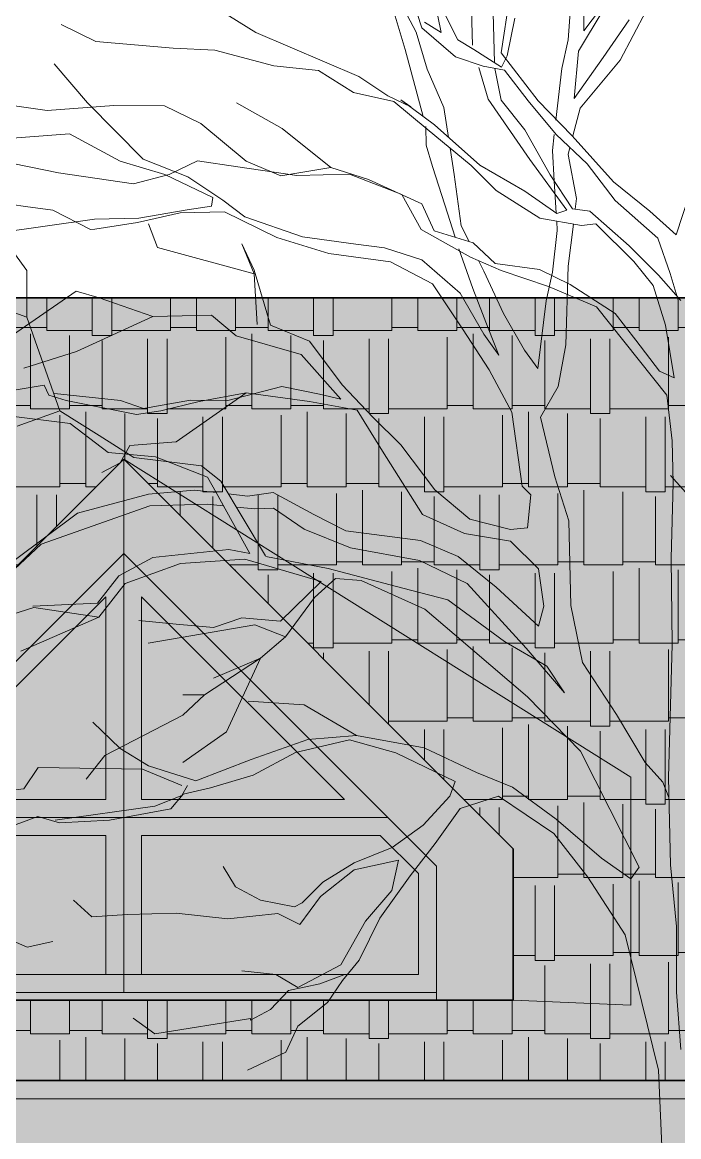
# Model space of a CAD drawing. Header units: millimetres. Extents: x -2481 to 9238, y -476 to 10647.
# Drawn here: x 5877.6 to 6133.7, y 8707.6 to 9142.4 of the extents above; entities that cross this region are included whole.
import ezdxf

# ---------------------------------------------------------------- set-up
doc = ezdxf.new("R2010")
doc.units = ezdxf.units.MM
for name, color, linetype, lineweight in [('A-ELEWACJA CIENKA', 11, 'Continuous', 13), ('A-RYS ELEWACJI', 30, 'Continuous', 35), ('B-CIENIE', 251, 'Continuous', 0), ('B-DACHÓWKA', 250, 'Continuous', 0), ('B-materiały', 9, 'Continuous', 0), ('B-SZKŁO', 153, 'Continuous', 0)]:
    doc.layers.add(name, color=color, linetype=linetype, lineweight=lineweight)
doc.layers.add('bowe drewno', color=7, linetype='Continuous', true_color=0x51432a)

# ---------------------------------------------------------------- blocks, each defined once
blk = doc.blocks.new('A$C2EBD462E')
at = {"layer": 'B-materiały'}
for p, q in [((-157.32, 690.06), (-162.84, 717.45)), ((-266.91, 713.38), (-229.54, 690.06)), ((-178.14, 711.16), (-167, 690.21)), ((-101.6, 710.84), (-101.66, 690.73)), ((-164.81, 691.94), (-169.66, 706.9)), ((-145.09, 685.17), (-145.68, 708.62)), ((-130.02, 707.9), (-133.84, 682.1)), ((-171.3, 683.4), (-175.57, 697.82)), ((-156.61, 698.85), (-150.73, 687.27)), ((-137.02, 697.66), (-136.54, 678.36)), ((-131.58, 681.04), (-128.59, 695.64)), ((-107.71, 687.23), (-106.9, 699.54)), ((-94.04, 698.74), (-103.69, 682.86)), ((-101.66, 690.73), (-95.17, 699.27)), ((-77.27, 698.6), (-87.4, 679.35)), ((-292.05, 686.52), (-305.5, 693.22)), ((-151.68, 680.54), (-164.81, 691.94)), ((-163.84, 694.13), (-157.32, 690.06)), ((-94.13, 680.3), (-83.89, 695.08)), ((-229.54, 690.06), (-189.47, 672.89)), ((-167, 690.21), (-162.73, 675.79)), ((-150.73, 687.27), (-144.49, 683.51)), ((-110.22, 675.99), (-107.71, 687.23)), ((-261.82, 683.92), (-292.05, 686.52)), ((-245.6, 683.21), (-261.82, 683.92)), ((-222.54, 677.09), (-245.6, 683.21)), ((-164.33, 657.33), (-171.3, 683.4)), ((-144.49, 683.51), (-133.7, 676.52)), ((-103.69, 682.86), (-105.46, 664.38)), ((-140.97, 676.9), (-151.68, 680.54)), ((-133.84, 682.1), (-119.41, 663.47)), ((-133.7, 676.52), (-131.58, 681.04)), ((-105.46, 664.38), (-94.13, 680.3)), ((-87.4, 679.35), (-103.13, 660.53)), ((-308.28, 677.86), (-295.24, 662.67)), ((-205.18, 675.29), (-222.54, 677.09)), ((-191.55, 666.69), (-205.18, 675.29)), ((-162.73, 675.79), (-156.21, 660.87)), ((-138.98, 664.1), (-142.56, 676.44)), ((-132.56, 675.43), (-140.97, 676.9)), ((-136.42, 676.1), (-133.94, 663.66)), ((-123.32, 663.37), (-132.56, 675.43)), ((-112.51, 655.82), (-110.22, 675.99)), ((-189.47, 672.89), (-178.11, 665.35)), ((-175.82, 663.17), (-191.55, 666.69)), ((-178.11, 665.35), (-169.07, 661.11)), ((-331.85, 662.67), (-311.04, 659.69)), ((-311.04, 659.69), (-284.96, 661.59)), ((-295.24, 662.67), (-273.58, 640.61)), ((-284.96, 661.59), (-265.16, 661.49)), ((-265.16, 661.49), (-251.03, 654.59)), ((-237.07, 662.67), (-219.26, 652.64)), ((-162.7, 652.33), (-175.82, 663.17)), ((-169.07, 661.11), (-173.05, 663.8)), ((-173.05, 663.8), (-159.95, 654.07)), ((-156.21, 660.87), (-154.42, 649.15)), ((-122.74, 640.48), (-138.98, 664.1)), ((-133.94, 663.66), (-124.71, 652.16)), ((-112.37, 650.24), (-123.32, 663.37)), ((-119.41, 663.47), (-106.22, 649.83)), ((-103.13, 660.53), (-105.88, 649.75)), ((-251.03, 654.59), (-233.34, 639.95)), ((-219.26, 652.64), (-200.32, 637.42)), ((-163.11, 646.17), (-163.29, 653.43)), ((-145.59, 638.23), (-162.7, 652.33)), ((-159.95, 654.07), (-142.24, 638.32)), ((-124.71, 652.16), (-114.77, 634.54)), ((-302.32, 650.51), (-328.09, 648.57)), ((-282.5, 639.83), (-302.32, 650.51)), ((-113.89, 644.06), (-113.16, 650.33)), ((-100.36, 638.81), (-112.37, 650.24)), ((-106.22, 649.83), (-90.12, 631.8)), ((-160.66, 637.86), (-163.11, 646.17)), ((-153.78, 644.98), (-152.21, 634.72)), ((-113.17, 632.11), (-113.89, 644.06)), ((-107.04, 645.17), (-107.71, 642.53)), ((-306.53, 635.28), (-331.85, 640.44)), ((-265.05, 634.68), (-282.5, 639.83)), ((-273.58, 640.61), (-256.09, 633.79)), ((-252.34, 640.03), (-263.38, 634.72)), ((-236.63, 637.63), (-252.34, 640.03)), ((-233.34, 639.95), (-219.79, 634.14)), ((-108.28, 620.73), (-122.74, 640.48)), ((-107.71, 642.53), (-104.49, 625.3)), ((-277.25, 631.03), (-306.53, 635.28)), ((-213.65, 634.29), (-236.63, 637.63)), ((-219.79, 634.14), (-200.32, 637.42)), ((-192.99, 634.81), (-213.65, 634.29)), ((-200.32, 637.42), (-185.68, 632.76)), ((-172.68, 626.94), (-192.99, 634.81)), ((-155.82, 622.89), (-160.66, 637.86)), ((-135.85, 628.42), (-145.59, 638.23)), ((-142.24, 638.32), (-124.67, 628.14)), ((-89.38, 624.56), (-100.36, 638.81)), ((-263.38, 634.72), (-277.25, 631.03)), ((-246.39, 625.65), (-265.05, 634.68)), ((-256.09, 633.79), (-242.45, 624.63)), ((-185.68, 632.76), (-164.77, 623.23)), ((-152.21, 634.72), (-149.47, 614.67)), ((-114.77, 634.54), (-106.06, 621.35)), ((-112.41, 619.69), (-113.17, 632.11)), ((-90.12, 631.8), (-75.87, 620.43)), ((-165.07, 613.17), (-172.68, 626.94)), ((-118.82, 617.68), (-135.85, 628.42)), ((-124.67, 628.14), (-112.16, 619.52)), ((-65.59, 611.19), (-60.39, 626.96)), ((-319.48, 622.15), (-344.16, 626)), ((-308.83, 620.74), (-319.48, 622.15)), ((-256.33, 620.94), (-246.86, 622.29)), ((-246.86, 622.29), (-246.39, 625.65)), ((-242.45, 624.63), (-233.91, 618.14)), ((-164.77, 623.23), (-160.04, 612.73)), ((-151.79, 610.21), (-155.82, 622.89)), ((-104.49, 625.3), (-104.99, 621.2)), ((-72.82, 609.89), (-89.38, 624.56)), ((-294.12, 613.28), (-308.83, 620.74)), ((-292.55, 617.23), (-275.24, 617.67)), ((-259.09, 619.75), (-275.76, 615.98)), ((-275.24, 617.67), (-256.33, 620.94)), ((-241.78, 620.18), (-259.09, 619.75)), ((-221.42, 610.08), (-241.78, 620.18)), ((-233.91, 618.14), (-211.37, 610.33)), ((-102.55, 614.73), (-118.82, 617.68)), ((-112.16, 619.52), (-108.28, 620.73)), ((-106.06, 621.35), (-99.34, 620.4)), ((-99.34, 620.4), (-83.91, 606.82)), ((-75.87, 620.43), (-65.59, 611.19)), ((-337.37, 610.88), (-292.55, 617.23)), ((-292.45, 613.33), (-294.12, 613.28)), ((-275.76, 615.98), (-292.45, 613.33)), ((-267.91, 606.27), (-271.42, 615.49)), ((-145.81, 602.48), (-165.07, 613.17)), ((-149.47, 614.67), (-146.42, 608.57)), ((-111.99, 612.82), (-112.22, 616.48)), ((-105.72, 615.31), (-107.74, 598.96)), ((-96.98, 615.43), (-102.55, 614.73)), ((-82.08, 600.72), (-96.98, 615.43)), ((-327.47, 609.12), (-318.94, 597.19)), ((-201.15, 603.88), (-221.42, 610.08)), ((-211.37, 610.33), (-190.63, 607.5)), ((-160.04, 612.73), (-144.84, 608.09)), ((-113.82, 596.57), (-111.99, 612.82)), ((-68, 596.04), (-72.82, 609.89)), ((-230.3, 595.96), (-267.91, 606.27)), ((-230.3, 595.96), (-235.06, 607.62)), ((-235.06, 607.62), (-230.3, 597.32)), ((-190.63, 607.5), (-179.42, 606.1)), ((-179.42, 606.1), (-164.78, 601.44)), ((-144.95, 590.21), (-150.36, 605.71)), ((-144.84, 608.09), (-136.25, 599.92)), ((-83.91, 606.82), (-72.45, 595.37)), ((-177.05, 600.58), (-201.15, 603.88)), ((-160.63, 592.05), (-177.05, 600.58)), ((-164.78, 601.44), (-149.93, 588.41)), ((-133.95, 597.19), (-145.81, 602.48)), ((-142.68, 601.08), (-140.65, 597.02)), ((-74.59, 591.41), (-82.08, 600.72)), ((-318.94, 597.19), (-318.94, 579.02)), ((-230.3, 597.32), (-223.92, 575.94)), ((-229.04, 576.17), (-230.3, 595.96)), ((-140.65, 597.02), (-132.97, 580.45)), ((-136.25, 599.92), (-118.87, 597.56)), ((-115.36, 590.95), (-133.95, 597.19)), ((-118.87, 597.56), (-107, 591.72)), ((-116.33, 585.34), (-113.82, 596.57)), ((-107.74, 598.96), (-108.64, 568.21)), ((-64.8, 585.66), (-68, 596.04)), ((-149.02, 574.46), (-160.63, 592.05)), ((-107, 591.72), (-89.4, 580.43)), ((-69.73, 575.89), (-74.59, 591.41)), ((-72.45, 595.37), (-63.83, 585.53)), ((-299.66, 589.12), (-326.57, 570.57)), ((-290.66, 586.56), (-299.66, 589.12)), ((-149.93, 588.41), (-140.59, 572.44)), ((-138.97, 574.71), (-144.95, 590.21)), ((-96.72, 583.03), (-115.36, 590.95)), ((-318.94, 579.02), (-341.01, 586.88)), ((-269.81, 579.26), (-290.66, 586.56)), ((-119.58, 559), (-116.33, 585.34)), ((-69.3, 548.61), (-96.72, 583.03)), ((-318.94, 579.02), (-306.08, 542.54)), ((-269.81, 579.26), (-299.5, 565.59)), ((-246.92, 579.83), (-269.81, 579.26)), ((-237.22, 571.69), (-246.92, 579.83)), ((-132.97, 580.45), (-124.79, 566.13)), ((-89.4, 580.43), (-81.31, 570.01)), ((-410.22, 565.73), (-419.74, 576.31)), ((-223.92, 575.94), (-208.67, 569.62)), ((-138.57, 558.52), (-149.02, 574.46)), ((-134.8, 564.2), (-138.97, 574.71)), ((-66.42, 555.3), (-69.73, 575.89)), ((-211.9, 564.51), (-237.22, 571.69)), ((-208.67, 569.62), (-195.96, 552.62)), ((-140.59, 572.44), (-134.8, 564.2)), ((-81.31, 570.01), (-72.07, 557.95)), ((-299.5, 565.59), (-320.07, 559.09)), ((-124.79, 566.13), (-119.58, 559)), ((-108.64, 568.21), (-111.59, 551.94)), ((-196.38, 547.02), (-211.9, 564.51)), ((-129.77, 541.98), (-138.57, 558.52)), ((-72.07, 557.95), (-66.42, 555.3)), ((-312.15, 552.5), (-347.2, 546.59)), ((-310.38, 548.63), (-312.15, 552.5)), ((-195.96, 552.62), (-183.91, 540.07)), ((-303.63, 546.57), (-310.38, 548.63)), ((-308.16, 549.25), (-282.4, 546.54)), ((-233.31, 549.45), (-260.64, 530.34)), ((-233.31, 549.45), (-251.66, 546.19)), ((-240.5, 546.47), (-219.41, 552.03)), ((-208.65, 546.15), (-233.31, 549.45)), ((-219.41, 552.03), (-204.81, 549.04)), ((-204.81, 549.04), (-196.38, 547.02)), ((-111.59, 551.94), (-118.55, 540.03)), ((-67.18, 530.78), (-69.3, 548.61)), ((-276.12, 541.11), (-303.63, 546.57)), ((-282.4, 546.54), (-273.38, 543.42)), ((-273.38, 543.42), (-255.03, 546.67)), ((-251.66, 546.19), (-266.65, 542.47)), ((-255.03, 546.67), (-240.5, 546.47)), ((-190.12, 542.71), (-208.65, 546.15)), ((-302.05, 537.61), (-325.02, 540.38)), ((-322.69, 536.53), (-306.08, 542.54)), ((-306.08, 542.54), (-290.76, 532.86)), ((-266.65, 542.47), (-276.12, 541.11)), ((-180.23, 526.75), (-190.12, 542.71)), ((-183.91, 540.07), (-173.03, 529.17)), ((-125.7, 513.04), (-129.77, 541.98)), ((-118.55, 540.03), (-112.94, 516.71)), ((-287.24, 526.25), (-302.05, 537.61)), ((-290.76, 532.86), (-277.14, 524.27)), ((-66.83, 514.26), (-67.18, 530.78)), ((-268.76, 524.48), (-287.24, 526.25)), ((-278.69, 528.99), (-282.45, 522.21)), ((-260.64, 530.34), (-278.69, 528.99)), ((-164.52, 502.01), (-180.23, 526.75)), ((-173.03, 529.17), (-159.74, 511.63)), ((-282.45, 522.21), (-289.72, 518.41)), ((-277.14, 524.27), (-250.8, 521.02)), ((-248.45, 516.61), (-268.76, 524.48)), ((-250.8, 521.02), (-243.21, 515.02)), ((-245.11, 510.58), (-248.45, 516.61)), ((-243.21, 515.02), (-225.88, 485.9)), ((-122.26, 509.77), (-125.7, 513.04)), ((-112.94, 516.71), (-107.48, 499.53)), ((-67.58, 485.05), (-66.83, 514.26)), ((-299.17, 502.55), (-271.42, 509.95)), ((-271.42, 509.95), (-253.59, 511.51)), ((-253.59, 511.51), (-245.11, 510.58)), ((-231.92, 486.81), (-245.11, 510.58)), ((-240.25, 510.05), (-232.86, 509.24)), ((-232.86, 509.24), (-222.84, 510.6)), ((-222.84, 510.6), (-206.98, 502.06)), ((-159.74, 511.63), (-146.05, 500.24)), ((-123.62, 496.89), (-122.26, 509.77)), ((-271, 505.49), (-313.39, 490.46)), ((-248.42, 506.05), (-271, 505.49)), ((-242.27, 505.46), (-248.42, 506.05)), ((-229.94, 504.28), (-237.07, 504.96)), ((-222.68, 504.46), (-229.94, 504.28)), ((-210.75, 496.38), (-222.68, 504.46)), ((-323.85, 484.05), (-299.17, 502.55)), ((-206.98, 502.06), (-194.53, 495.67)), ((-148.14, 494.6), (-164.52, 502.01)), ((-146.05, 500.24), (-130.3, 496.16)), ((-192.69, 489.01), (-210.75, 496.38)), ((-194.53, 495.67), (-165.39, 491.93)), ((-130.3, 496.16), (-123.62, 496.89)), ((-107.48, 499.53), (-106.66, 466.59)), ((-165.39, 491.93), (-150.71, 485.6)), ((-130.19, 491.7), (-148.14, 494.6)), ((-119.3, 480.8), (-130.19, 491.7)), ((-313.39, 490.46), (-323.76, 480.7)), ((-269.75, 485.27), (-240.16, 488.38)), ((-240.16, 488.38), (-231.92, 486.81)), ((-165.75, 484.1), (-192.69, 489.01)), ((-269.75, 485.27), (-283.05, 478.1)), ((-259.01, 482.88), (-280.61, 475.08)), ((-271.97, 483.48), (-271.92, 483.43)), ((-233.92, 484.63), (-259.01, 482.88)), ((-204.09, 475.88), (-233.92, 484.63)), ((-225.64, 485.61), (-201.43, 480.97)), ((-147.09, 475.07), (-165.75, 484.1)), ((-150.71, 485.6), (-135.88, 473.68)), ((-67.17, 451.38), (-67.58, 485.05)), ((-201.43, 480.97), (-172.19, 473.33)), ((-117.26, 466.32), (-119.3, 480.8)), ((-283.05, 478.1), (-291.42, 467.41)), ((-280.61, 475.08), (-290.89, 461.97)), ((-219.91, 460.4), (-204.09, 475.88)), ((-198.54, 477.14), (-206.73, 469.67)), ((-188.46, 476.27), (-198.54, 477.14)), ((-163.6, 465.16), (-188.46, 476.27)), ((-124.12, 449.95), (-147.09, 475.07)), ((-206.73, 469.67), (-218.08, 454.3)), ((-172.19, 473.33), (-154.75, 468.74)), ((-135.88, 473.68), (-119.3, 458.45)), ((-316.13, 465.81), (-344.95, 456.71)), ((-291.42, 467.41), (-316.55, 466.26)), ((-290.89, 461.97), (-316.13, 465.81)), ((-154.75, 468.74), (-132.56, 452.53)), ((-119.3, 458.45), (-117.26, 466.32)), ((-106.66, 466.59), (-102.19, 444.35)), ((-290.89, 461.97), (-321.32, 448.72)), ((-246.09, 457.94), (-235.02, 461.7)), ((-235.02, 461.7), (-219.91, 460.4)), ((-152.18, 455.39), (-163.6, 465.16)), ((-275.18, 460.65), (-260.64, 459.3)), ((-229.93, 459.03), (-271.64, 451.84)), ((-260.64, 459.3), (-246.09, 457.94)), ((-218.08, 454.3), (-229.93, 459.03)), ((-218.08, 454.3), (-227.79, 446.01)), ((-123.64, 430.97), (-152.18, 455.39)), ((-132.56, 452.53), (-116.12, 442.89)), ((-109.15, 432.45), (-124.12, 449.95)), ((-68.66, 399.39), (-67.17, 451.38)), ((-227.79, 446.01), (-249.6, 431.64)), ((-227.79, 446.01), (-246.09, 438.15)), ((-241.08, 417.27), (-227.79, 446.01)), ((-102.19, 444.35), (-88.83, 424.02)), ((-116.12, 442.89), (-109.15, 432.45)), ((298.55, 434.35), (281.67, 441.68)), ((298.55, 434.35), (312.84, 437.6)), ((312.84, 437.6), (298.55, 434.35)), ((-249.6, 431.64), (-258.13, 423.77)), ((-249.6, 431.64), (-258.13, 431.64)), ((-103, 409.7), (-123.64, 430.97)), ((-232.55, 429.2), (-210.74, 427.84)), ((-210.74, 427.84), (-190.3, 415.89)), ((-258.13, 423.77), (-288.47, 408.05)), ((-88.83, 424.02), (-77.75, 405.3)), ((-293.24, 421.06), (-282.45, 410.76)), ((-258.13, 405.33), (-241.08, 417.27)), ((-231.4, 406.48), (-209.25, 414.3)), ((-193.05, 414.15), (-214.15, 409.15)), ((-209.25, 414.3), (-190.3, 415.89)), ((-175.04, 409.01), (-193.05, 414.15)), ((-190.3, 415.89), (-163.92, 410.97)), ((-282.45, 410.76), (-271.42, 403.98)), ((-214.15, 409.15), (-230.69, 400.36)), ((-151.86, 397.86), (-175.04, 409.01)), ((-163.92, 410.97), (-143.57, 401.42)), ((-80.08, 364.46), (-103, 409.7)), ((-288.47, 408.05), (-295.74, 398.83)), ((-252.98, 398.12), (-231.4, 406.48)), ((-77.75, 405.3), (-70.85, 397.65)), ((-314.56, 403.28), (-320.07, 395.03)), ((-273.76, 402.63), (-314.56, 403.28)), ((-258.52, 396.31), (-273.76, 402.63)), ((-271.42, 403.98), (-252.98, 398.12)), ((-230.69, 400.36), (-247.33, 395.47)), ((-143.57, 401.42), (-129.46, 395.63)), ((-258.42, 392.4), (-256.29, 396.36)), ((-153.95, 392.22), (-151.86, 397.86)), ((-70.85, 397.65), (-68.47, 391.65)), ((-67.81, 365.33), (-68.66, 399.39)), ((-320.07, 395.03), (-332.1, 393.67)), ((-268.93, 388.22), (-258.42, 392.4)), ((-257.88, 392.97), (-262.76, 387.26)), ((-247.33, 395.47), (-257.88, 392.97)), ((-164.28, 380.79), (-153.95, 392.22)), ((-134.96, 392.14), (-149.92, 387.29)), ((-113.37, 377.6), (-134.96, 392.14)), ((-129.46, 395.63), (-112.39, 383.21)), ((-307.9, 382.78), (-268.93, 388.22)), ((-262.76, 387.26), (-286.67, 382.75)), ((-149.92, 387.29), (-159.63, 373.64)), ((-314.64, 384.29), (-329.03, 378.9)), ((-306.2, 381.7), (-314.64, 384.29)), ((-286.67, 382.75), (-306.2, 381.7)), ((-112.39, 383.21), (-94.69, 368.01)), ((-176.35, 372.11), (-164.28, 380.79)), ((-100.09, 360.61), (-113.37, 377.6)), ((-191.29, 366.15), (-176.35, 372.11)), ((-159.63, 373.64), (-169.38, 361.11)), ((-203.39, 358.58), (-191.29, 366.15)), ((-174, 367.14), (-191.22, 363.36)), ((-176.49, 355.35), (-174, 367.14)), ((-94.69, 368.01), (-83.31, 359.91)), ((-65.53, 341.37), (-67.81, 365.33)), ((-242.33, 364.66), (-237.57, 356.8)), ((-191.22, 363.36), (-204.37, 352.97)), ((-169.38, 361.11), (-181.25, 344.61)), ((-83.31, 359.91), (-80.08, 364.46)), ((-237.57, 356.8), (-227.79, 351.64)), ((-211.57, 350.56), (-203.39, 358.58)), ((-85.56, 338.07), (-100.09, 360.61)), ((-204.37, 352.97), (-212.47, 342.15)), ((-186.81, 343.36), (-176.49, 355.35)), ((-293.55, 345.15), (-300.76, 351.64)), ((-227.79, 351.64), (-214.5, 348.93)), ((-214.5, 348.93), (-211.57, 350.56)), ((-279.61, 346.06), (-293.55, 345.15)), ((-260.63, 346.53), (-279.61, 346.06)), ((-240.46, 344.25), (-260.63, 346.53)), ((-220.96, 346.41), (-240.46, 344.25)), ((-212.47, 342.15), (-220.96, 346.41)), ((-181.25, 344.61), (-189.22, 328.21)), ((-196.44, 326.35), (-186.81, 343.36)), ((-65.45, 315.67), (-65.53, 341.37)), ((-72.51, 285.33), (-85.56, 338.07)), ((-213.24, 317.48), (-196.44, 326.35)), ((-189.22, 328.21), (-195.72, 320.23)), ((-235.06, 323.99), (-221.77, 322.63)), ((-221.77, 322.63), (-213.24, 317.48)), ((-195.22, 322.47), (-204.63, 318.89)), ((-204.63, 318.89), (-216.86, 316.35)), ((-195.72, 320.23), (-201.66, 311.7)), ((-216.86, 316.35), (-223.93, 308.91)), ((-63.77, 293.37), (-65.45, 315.67)), ((-223.93, 308.91), (-231.65, 304.8)), ((-201.66, 311.7), (-213.16, 302.47)), ((-268.94, 299.4), (-277.44, 305.55)), ((-231.66, 305.36), (-268.94, 299.4)), ((-231.65, 304.8), (-231.66, 305.36)), ((-213.16, 302.47), (-217.93, 292.3)), ((-217.93, 292.3), (-232.84, 285.22)), ((-70.02, 230.64), (-72.51, 285.33))]:
    blk.add_line(p, q, dxfattribs=at)

msp = doc.modelspace()

# ---------------------------------------------------------------- hatches: boundary and pattern name
at = {"layer": 'A-ELEWACJA CIENKA'}
h = msp.add_hatch(dxfattribs=at)
h.set_pattern_fill('AR-RSHKE', color=256, scale=0.1)
h.set_pattern_definition([(0, (1713.865, 0), (64.77, 30.48), [15.24, -12.7, 17.78, -7.62, 22.86, -10.16]), (0, (1729.105, 1.27), (64.77, 30.48), [12.7, -48.26, 10.16, -15.24]), (0, (1759.585, -1.905), (64.77, 30.48), [7.62, -78.74]), (90, (1713.865, 0), (-21.59, 30.48), [29.21, -92.71]), (90, (1729.105, 0), (-21.59, 30.48), [28.575, -93.345]), (90, (1741.805, 0), (-21.59, 30.48), [26.67, -95.25]), (90, (1759.585, -1.905), (-21.59, 30.48), [29.21, -92.71]), (90, (1767.205, -1.905), (-21.59, 30.48), [29.21, -92.71]), (90, (1790.065, 0), (-21.59, 30.48), [27.94, -93.98])])
h.paths.add_polyline_path([(5436.8, 9034.86), (5436.8, 8729.5), (6397.51, 8729.5), (6397.51, 9034.86)])
h.paths.add_polyline_path([(5917.15, 8971.91), (6069.12, 8819.94), (6069.12, 8760.95), (5765.18, 8760.95), (5765.18, 8819.94)], flags=16)
h.paths.add_polyline_path([(5917.15, 8935.14), (6039.12, 8813.17), (6039.12, 8763.95), (5795.18, 8763.95), (5795.18, 8813.17)], flags=0)
h.paths.add_polyline_path([(5682.67, 8852.5), (5682.67, 8769.5), (5610.8, 8769.5), (5610.8, 8852.5)], flags=16)
h.paths.add_polyline_path([(5817.05, 8825.14), (5910.15, 8825.14), (5910.15, 8770.95), (5924.15, 8770.95), (5924.15, 8825.14), (6017.25, 8825.14), (6032.12, 8810.27), (6032.12, 8770.95), (5802.18, 8770.95), (5802.18, 8810.27)], flags=0)
h.paths.add_polyline_path([(5910.15, 8918.24), (5910.15, 8839.14), (5831.05, 8839.14)], flags=0)
h.paths.add_polyline_path([(5924.15, 8918.24), (6003.25, 8839.14), (5924.15, 8839.14)], flags=0)
h.paths.add_polyline_path([(6145.65, 8852.5), (6223.65, 8852.5), (6223.65, 8769.5), (6145.65, 8769.5)], flags=16)
at = {"layer": 'A-ELEWACJA CIENKA', "true_color": 0xffffff}
h = msp.add_hatch(color=7, dxfattribs=at)
h.dxf.hatch_style = 1
h.paths.add_polyline_path([(5436.8, 9034.86), (6397.51, 9034.86), (6397.51, 8699.8), (6342.15, 8699.8), (6342.15, 8413.95), (6332.15, 8413.95), (6332.15, 8383.95), (5502.15, 8383.95), (5502.15, 8413.95), (5492.15, 8413.95), (5492.15, 8699.8), (5436.8, 8699.8)])
at = {"layer": 'B-CIENIE', "true_color": 0x000000, "transparency": 33554513}
h = msp.add_hatch(color=18, dxfattribs=at)
h.dxf.hatch_style = 1
h.paths.add_polyline_path([(5917.15, 8971.91), (6114.97, 8847.87), (6114.97, 8758.92), (6069.12, 8760.95), (6069.12, 8819.94)])
at = {"layer": 'B-DACHÓWKA', "transparency": 33554636}
h = msp.add_hatch(color=256, dxfattribs=at)
h.dxf.hatch_style = 1
h.paths.add_polyline_path([(5917.15, 8935.14), (5814.15, 8832.14), (5917.15, 8832.14)])
h.paths.add_polyline_path([(5831.05, 8839.14), (5910.15, 8918.24), (5910.15, 8839.14)], flags=16)
h.paths.add_polyline_path([(5917.15, 8935.14), (5917.15, 8832.14), (6020.15, 8832.14)])
h.paths.add_polyline_path([(5924.15, 8839.14), (5924.15, 8918.24), (6003.25, 8839.14)], flags=16)
h.paths.add_polyline_path([(6020.15, 8832.14), (5917.15, 8832.14), (5917.15, 8770.95), (5924.15, 8770.95), (5924.15, 8825.14), (6017.25, 8825.14), (6032.12, 8810.27), (6032.12, 8770.95), (5917.15, 8770.95), (5917.15, 8763.95), (6039.12, 8763.95), (6039.12, 8813.17)])
h.paths.add_polyline_path([(5917.15, 8770.95), (5802.18, 8770.95), (5802.18, 8810.27), (5817.05, 8825.14), (5910.15, 8825.14), (5910.15, 8770.95), (5917.15, 8770.95), (5917.15, 8832.14), (5814.15, 8832.14), (5795.18, 8813.17), (5795.18, 8763.95), (5917.15, 8763.95)])
at = {"layer": 'B-SZKŁO', "transparency": 33554544}
h = msp.add_hatch(color=256, dxfattribs=at)
h.dxf.hatch_style = 1
h.paths.add_polyline_path([(6032.12, 8810.27), (6017.25, 8825.14), (5924.15, 8825.14), (5924.15, 8770.95), (6032.12, 8770.95)])
h.paths.add_polyline_path([(5910.15, 8825.14), (5817.05, 8825.14), (5802.18, 8810.27), (5802.18, 8770.95), (5910.15, 8770.95)])
h.paths.add_polyline_path([(5910.15, 8918.24), (5831.05, 8839.14), (5910.15, 8839.14)])
h.paths.add_polyline_path([(5924.15, 8918.24), (5924.15, 8839.14), (6003.25, 8839.14)])
at = {"layer": 'bowe drewno', "transparency": 33554636}
h = msp.add_hatch(color=256, dxfattribs=at)
h.dxf.hatch_style = 1
h.paths.add_polyline_path([(5436.8, 9034.86), (5436.8, 8729.5), (6397.51, 8729.5), (6397.51, 9034.86)])
h.paths.add_polyline_path([(5917.15, 8971.91), (6069.12, 8819.94), (6069.12, 8760.95), (5765.18, 8760.95), (5765.18, 8819.94)], flags=16)
h.paths.add_polyline_path([(5682.67, 8852.5), (5682.67, 8769.5), (5610.8, 8769.5), (5610.8, 8852.5)], flags=16)
h.paths.add_polyline_path([(5917.15, 8935.14), (6039.12, 8813.17), (6039.12, 8763.95), (5795.18, 8763.95), (5795.18, 8813.17)], flags=0)
h.paths.add_polyline_path([(5817.05, 8825.14), (5910.15, 8825.14), (5910.15, 8770.95), (5924.15, 8770.95), (5924.15, 8825.14), (6017.25, 8825.14), (6032.12, 8810.27), (6032.12, 8770.95), (5802.18, 8770.95), (5802.18, 8810.27)], flags=0)
h.paths.add_polyline_path([(5910.15, 8918.24), (5910.15, 8839.14), (5831.05, 8839.14)], flags=0)
h.paths.add_polyline_path([(5924.15, 8918.24), (6003.25, 8839.14), (5924.15, 8839.14)], flags=0)
h.paths.add_polyline_path([(6145.65, 8852.5), (6223.65, 8852.5), (6223.65, 8769.5), (6145.65, 8769.5)], flags=16)
h = msp.add_hatch(color=256, dxfattribs=at)
h.dxf.hatch_style = 1
h.paths.add_polyline_path([(6069.12, 8819.94), (5917.15, 8971.91), (5917.15, 8935.14), (6039.12, 8813.17), (6039.12, 8760.95), (6069.12, 8760.95)])
h.paths.add_polyline_path([(5917.15, 8935.14), (5917.15, 8971.91), (5765.18, 8819.94), (5765.18, 8760.95), (5795.18, 8760.95), (5795.18, 8813.17)])
h = msp.add_hatch(color=256, dxfattribs=at)
h.dxf.hatch_style = 1
h.paths.add_polyline_path([(6397.51, 8722.43), (6397.51, 8729.5), (5436.8, 8729.5), (5436.8, 8722.43)])
h = msp.add_hatch(color=256, dxfattribs=at)
h.dxf.hatch_style = 1
h.paths.add_polyline_path([(6397.51, 8722.43), (5436.8, 8722.43), (5436.8, 8699.8), (6397.51, 8699.8)])

# ---------------------------------------------------------------- linework, layer by layer
at = {"layer": 'A-ELEWACJA CIENKA'}
for p, q in [((5917.15, 8935.14), (5917.15, 8971.91)), ((5795.18, 8813.17), (5917.15, 8935.14)), ((5917.15, 8763.95), (5917.15, 8935.14)), ((6039.12, 8813.17), (5917.15, 8935.14)), ((5831.05, 8839.14), (5910.15, 8918.24)), ((5910.15, 8839.14), (5910.15, 8918.24)), ((5924.15, 8839.14), (5924.15, 8918.24)), ((6003.25, 8839.14), (5924.15, 8918.24)), ((5831.05, 8839.14), (5910.15, 8839.14)), ((5924.15, 8839.14), (6003.25, 8839.14)), ((5814.15, 8832.14), (5917.15, 8832.14)), ((5917.15, 8832.14), (6020.15, 8832.14)), ((5817.05, 8825.14), (5910.15, 8825.14)), ((5910.15, 8770.95), (5910.15, 8825.14)), ((5924.15, 8770.95), (5924.15, 8825.14)), ((5924.15, 8825.14), (6017.25, 8825.14)), ((6032.12, 8810.27), (6017.25, 8825.14)), ((6039.12, 8813.17), (6039.12, 8760.95)), ((6032.12, 8810.27), (6032.12, 8770.95)), ((6032.12, 8770.95), (5802.18, 8770.95)), ((6039.12, 8763.95), (5795.18, 8763.95)), ((5436.8, 8722.43), (6397.51, 8722.43))]:
    msp.add_line(p, q, dxfattribs=at)
msp.add_lwpolyline([(5436.8, 9034.86), (6397.51, 9034.86), (6397.51, 8699.8), (6342.15, 8699.8), (6342.15, 8413.95), (6332.15, 8413.95), (6332.15, 8383.95), (5502.15, 8383.95), (5502.15, 8413.95), (5492.15, 8413.95), (5492.15, 8699.8), (5436.8, 8699.8), (5436.8, 9034.86)], dxfattribs=at)
at = {"layer": 'A-RYS ELEWACJI'}
for p, q in [((6397.51, 9034.86), (5436.8, 9034.86)), ((5765.18, 8819.94), (5917.15, 8971.91)), ((6069.12, 8819.94), (5917.15, 8971.91)), ((6069.12, 8819.94), (6069.12, 8760.95)), ((6069.12, 8760.95), (5765.18, 8760.95)), ((5436.8, 8729.5), (6397.51, 8729.5))]:
    msp.add_line(p, q, dxfattribs=at)
at = {"layer": 'B-CIENIE', "color": 18, "true_color": 0x000000, "transparency": 33554513}
msp.add_lwpolyline([(5917.15, 8971.91), (6114.97, 8847.87), (6114.97, 8758.92), (6069.12, 8760.95), (6069.12, 8819.94), (5917.15, 8971.91)], dxfattribs=at)

# ---------------------------------------------------------------- block references
at = {"layer": 'A-ELEWACJA CIENKA'}
for p in [(6198.29, 8448.32), (6550.21, 8389.31)]:
    msp.add_blockref('A$C2EBD462E', p, dxfattribs=at)
at = {"layer": 'A-ELEWACJA CIENKA', "xscale": 0.7, "yscale": 0.7, "zscale": 0.7}
msp.add_blockref('A$C2EBD462E', (5670.49, 8477.48), dxfattribs=at)

doc.saveas('drawing.dxf')
